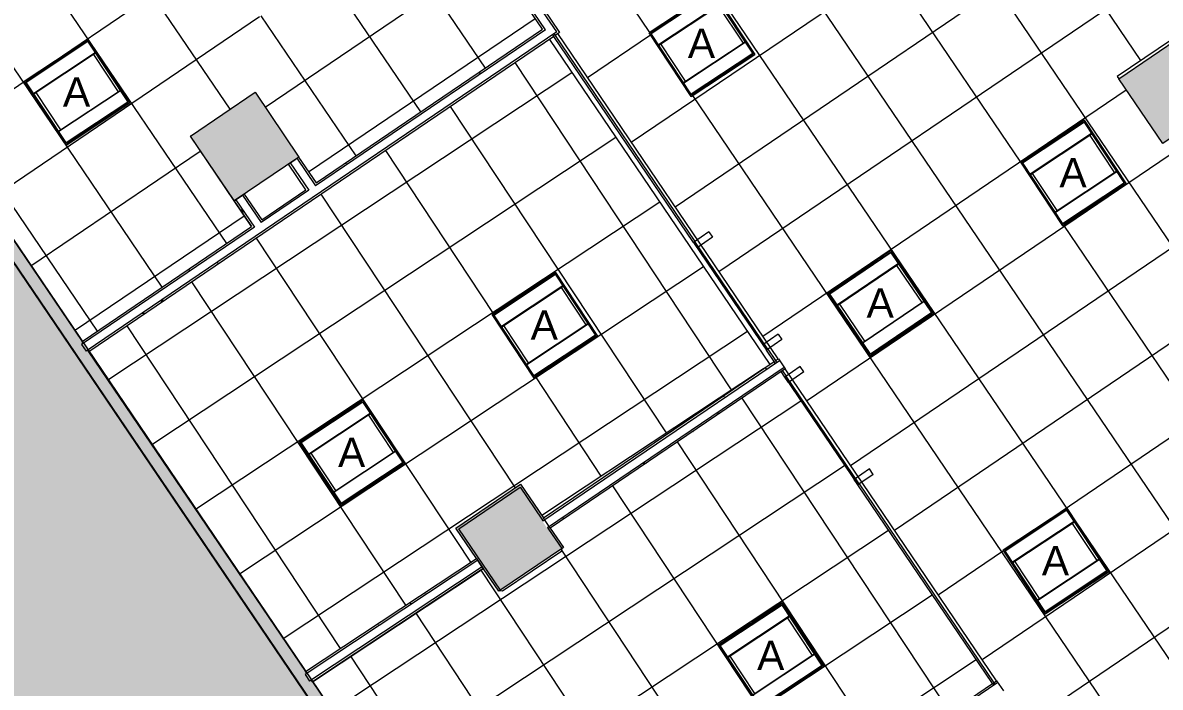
# Model space of a CAD drawing. Header units: inches. Extents: x -13 to 4331, y -638 to 2885.
# Drawn here: x 2482.3 to 2831.8, y 1190.7 to 1394.8 of the extents above; entities that cross this region are included whole.
import ezdxf

# ---------------------------------------------------------------- set-up
doc = ezdxf.new("R2010")
doc.units = ezdxf.units.IN
doc.header["$MEASUREMENT"] = 0
for name, color, linetype, lineweight in [('A-CLNG', 13, 'Continuous', 13), ('A-CLNG-PATT', 13, 'Continuous', 13), ('A-COLS', 52, 'Continuous', 13), ('A-DETL-GENF', 92, 'Continuous', 9), ('A-DETL-THIN', 151, 'Continuous', 9), ('A-DOOR', 31, 'Continuous', 13), ('A-DOOR-FRAM', 31, 'Continuous', 20), ('A-GLAZ-MULL', 7, 'Continuous', 9), ('A-WALL', 113, 'Continuous', 9), ('A-WALL-PATT', 111, 'Continuous', 13), ('Chevy Chase Pavilion_3rd Floor Base_dwg', 8, 'Continuous', 9), ('E-LITE-EQPM', 33, 'Continuous', 9), ('E-LITE-EQPM-IDEN', 33, 'Continuous', 9), ('I-WALL', 2, 'Continuous', 13), ('S-COLS', 52, 'Continuous', 13)]:
    doc.layers.add(name, color=color, linetype=linetype, lineweight=lineweight)
doc.styles.add('Arial_4', font='arial.ttf', dxfattribs={"height": 9})
pattern_1 = [(0, (0, 0), (30.72, 7.68), [1.267, -21.773, 1.267, -21.773, -122.88]), (0, (0, 0), (30.72, 7.68), [-46.08, 1.267, -44.813, 1.267, -21.773, -53.76]), (0, (0, 0), (30.72, 7.68), [-115.2, 1.267, -14.093, 1.267, -37.133]), (120, (11.52, 3.84), (-22.011075, 22.7643), [1.267, -21.773, 1.267, -21.773, -122.88]), (120, (11.52, 3.84), (-22.011075, 22.7643), [-46.08, 1.267, -44.813, 1.267, -21.773, -53.76]), (120, (11.52, 3.84), (-22.011075, 22.7643), [-115.2, 1.267, -14.093, 1.267, -37.133]), (240, (15.36, 19.2), (-8.708925, -30.4443), [1.267, -21.773, 1.267, -21.773, -122.88]), (240, (15.36, 19.2), (-8.708925, -30.4443), [-46.08, 1.267, -44.813, 1.267, -21.773, -53.76]), (240, (15.36, 19.2), (-8.708925, -30.4443), [-115.2, 1.267, -14.093, 1.267, -37.133])]

# ---------------------------------------------------------------- blocks, each defined once
blk = doc.blocks.new('Chevy Chase Pavilion_3rd Floor Base_dwg-5020009-FIRST FLOOR')
at = {"layer": 'A-GLAZ-MULL', "color": 253}
for p, q in [((2364.75, 1490.28), (2828.25, 806.46)), ((2414.07, 1424.65), (2683.76, 1026.76))]:
    blk.add_line(p, q, dxfattribs=at)
at = {"layer": 'S-COLS', "color": 253, "lineweight": 9}
for p, q in [((2644.38, 1239.61), (2642.27, 1242.72)), ((2621.71, 1230.28), (2622.76, 1228.73))]:
    blk.add_line(p, q, dxfattribs=at)
at = {"layer": 'S-COLS', "color": 253, "lineweight": 9, "flags": 128}
blk.add_lwpolyline([(2628.91, 1220.44), (2629.69, 1220.29), (2647.9, 1232.63), (2648.05, 1233.41)], dxfattribs=at)
blk = doc.blocks.new('Concrete-Rectangular-Column - 24x24-5082804-FIRST FLOOR')
at = {"layer": 'S-COLS', "lineweight": 9}
blk.add_hatch(color=7, dxfattribs=at).paths.add_polyline_path([(12, -12), (12, 12), (-12, 12), (-12, -12)], flags=0)
at = {"layer": 'S-COLS', "color": 8, "lineweight": 20}
for p, q in [((-12, 12), (12, 12)), ((-12, -12), (-12, 12)), ((12, 12), (12, -12)), ((12, -12), (-12, -12))]:
    blk.add_line(p, q, dxfattribs=at)
blk = doc.blocks.new('Single Flush - OTJ_SOLIDFLUSH_ALUM-5660139-FIRST FLOOR')
at = {"layer": 'A-DOOR-FRAM'}
for p, q in [((-20, -5.5), (-20, 0.25)), ((-20, 0.25), (-18, 0.25)), ((-18, -5.5), (-18, 0.25)), ((18.000004, -5.5), (18.000004, 0.25)), ((18.000004, 0.25), (20.000004, 0.25)), ((20.000004, -5.5), (20.000004, 0.25)), ((-20, -5.5), (-18, -5.5)), ((18.000004, -5.5), (20.000004, -5.5))]:
    blk.add_line(p, q, dxfattribs=at)
blk = doc.blocks.new('Single Flush - OTJ_SOLIDFLUSH_ALUM-5660138-FIRST FLOOR')
at = {"layer": 'A-DOOR-FRAM'}
for p, q in [((-20, 5.5), (-20, -0.25)), ((-20, 5.5), (-18, 5.5)), ((-18, 5.5), (-18, -0.25)), ((18.000004, 5.5), (18.000004, -0.25)), ((18.000004, 5.5), (20.000004, 5.5)), ((20.000004, 5.5), (20.000004, -0.25)), ((-20, -0.25), (-18, -0.25)), ((18.000004, -0.25), (20.000004, -0.25))]:
    blk.add_line(p, q, dxfattribs=at)
blk = doc.blocks.new('L-Recessed-Axis-Duo - 2 x 2-4559999-FIRST FLOOR')
at = {"layer": 'E-LITE-EQPM'}
for p, q in [((-11.7, 11.7), (-11.7, -11.7)), ((11.7, 11.7), (-11.7, 11.7)), ((-11.37, 11.26), (-11.37, 11.27)), ((-11.37, 11.14), (-11.37, 11.26)), ((-11.37, 11.14), (11.38, 11.14)), ((11.32, 11.32), (-11.32, 11.32)), ((-11.32, 11.32), (-11.32, -11.32)), ((11.32, -11.32), (11.32, 11.32)), ((11.38, 11.27), (11.38, 11.26)), ((11.38, 11.26), (11.38, 11.14)), ((11.7, -11.7), (11.7, 11.7)), ((-11.32, 7.03), (11.32, 7.03)), ((-11.32, 7.02), (11.32, 7.02)), ((-11.32, 6.85), (11.32, 6.85)), ((-10.57, 6.87), (-10.57, -6.87)), ((10.57, -6.87), (10.57, 6.87)), ((11.32, -6.85), (-11.32, -6.85)), ((-11.32, -7.02), (11.32, -7.02)), ((-11.32, -7.03), (11.32, -7.03)), ((-11.7, -11.7), (11.7, -11.7)), ((-11.37, -11.26), (-11.37, -11.14)), ((-11.37, -11.14), (11.38, -11.14)), ((-11.37, -11.27), (-11.37, -11.26)), ((-11.32, -11.32), (11.32, -11.32)), ((11.38, -11.14), (11.38, -11.26)), ((11.38, -11.26), (11.38, -11.27))]:
    blk.add_line(p, q, dxfattribs=at)
for points, knots in [([(-11.64, 11.64), (-11.65, 11.65), (-11.65, 11.65), (-11.66, 11.66), (-11.67, 11.67), (-11.68, 11.68), (-11.68, 11.68), (-11.69, 11.69), (-11.69, 11.69), (-11.7, 11.7), (-11.7, 11.7), (-11.7, 11.7), (-11.7, 11.7)], [0, 0, 0, 0, 0.166667, 0.25, 0.333333, 0.416667, 0.5, 0.583333, 0.666667, 0.75, 0.833333, 1, 1, 1, 1]), ([(11.64, 11.64), (11.65, 11.65), (11.65, 11.65), (11.66, 11.66), (11.67, 11.67), (11.68, 11.68), (11.68, 11.68), (11.69, 11.69), (11.69, 11.69), (11.7, 11.7), (11.7, 11.7), (11.7, 11.7), (11.7, 11.7)], [0, 0, 0, 0, 0.166667, 0.25, 0.333333, 0.416667, 0.5, 0.583333, 0.666667, 0.75, 0.833333, 1, 1, 1, 1]), ([(-11.7, -11.7), (-11.7, -11.7), (-11.7, -11.7), (-11.7, -11.7), (-11.69, -11.69), (-11.69, -11.69), (-11.68, -11.68), (-11.68, -11.68), (-11.67, -11.67), (-11.66, -11.66), (-11.65, -11.65), (-11.65, -11.65), (-11.64, -11.64)], [-1, -1, -1, -1, -0.833333, -0.75, -0.666667, -0.583333, -0.5, -0.416667, -0.333333, -0.25, -0.166667, 0, 0, 0, 0]), ([(11.64, -11.64), (11.65, -11.65), (11.65, -11.65), (11.66, -11.66), (11.67, -11.67), (11.68, -11.68), (11.68, -11.68), (11.69, -11.69), (11.69, -11.69), (11.7, -11.7), (11.7, -11.7), (11.7, -11.7), (11.7, -11.7)], [0, 0, 0, 0, 0.166667, 0.25, 0.333333, 0.416667, 0.5, 0.583333, 0.666667, 0.75, 0.833333, 1, 1, 1, 1])]:
    blk.add_open_spline(points, degree=3, knots=knots, dxfattribs=at)
blk = doc.blocks.new('L-Recessed-Axis-Duo - 2 x 2-V4-FIRST FLOOR')
at = {"layer": 'E-LITE-EQPM'}
for p, q in [((-11.7, 11.7), (-11.7, -11.7)), ((11.7, 11.7), (-11.7, 11.7)), ((-11.37, 11.26), (-11.37, 11.27)), ((-11.37, 11.14), (-11.37, 11.26)), ((-11.37, 11.14), (11.38, 11.14)), ((11.32, 11.32), (-11.32, 11.32)), ((-11.32, 11.32), (-11.32, -11.32)), ((11.32, -11.32), (11.32, 11.32)), ((11.38, 11.27), (11.38, 11.26)), ((11.38, 11.26), (11.38, 11.14)), ((11.7, -11.7), (11.7, 11.7)), ((-11.32, 7.03), (11.32, 7.03)), ((-11.32, 7.02), (11.32, 7.02)), ((-11.32, 6.85), (11.32, 6.85)), ((-10.57, 6.87), (-10.57, -6.87)), ((10.57, -6.87), (10.57, 6.87)), ((11.32, -6.85), (-11.32, -6.85)), ((-11.29, -7.03), (11.32, -7.03)), ((-11.28, -7.02), (11.32, -7.02)), ((-11.7, -11.7), (11.7, -11.7)), ((-11.37, -11.26), (-11.37, -11.14)), ((-11.37, -11.14), (11.38, -11.14)), ((-11.37, -11.27), (-11.37, -11.26)), ((-11.32, -11.32), (11.32, -11.32)), ((11.38, -11.14), (11.38, -11.26)), ((11.38, -11.26), (11.38, -11.27))]:
    blk.add_line(p, q, dxfattribs=at)
for points, knots in [([(-11.64, 11.64), (-11.65, 11.65), (-11.65, 11.65), (-11.66, 11.66), (-11.67, 11.67), (-11.68, 11.68), (-11.68, 11.68), (-11.69, 11.69), (-11.69, 11.69), (-11.7, 11.7), (-11.7, 11.7), (-11.7, 11.7), (-11.7, 11.7)], [0, 0, 0, 0, 0.166667, 0.25, 0.333333, 0.416667, 0.5, 0.583333, 0.666667, 0.75, 0.833333, 1, 1, 1, 1]), ([(11.64, 11.64), (11.65, 11.65), (11.65, 11.65), (11.66, 11.66), (11.67, 11.67), (11.68, 11.68), (11.68, 11.68), (11.69, 11.69), (11.69, 11.69), (11.7, 11.7), (11.7, 11.7), (11.7, 11.7), (11.7, 11.7)], [0, 0, 0, 0, 0.166667, 0.25, 0.333333, 0.416667, 0.5, 0.583333, 0.666667, 0.75, 0.833333, 1, 1, 1, 1]), ([(-11.7, -11.7), (-11.7, -11.7), (-11.7, -11.7), (-11.7, -11.7), (-11.69, -11.69), (-11.69, -11.69), (-11.68, -11.68), (-11.68, -11.68), (-11.67, -11.67), (-11.66, -11.66), (-11.65, -11.65), (-11.65, -11.65), (-11.64, -11.64)], [-1, -1, -1, -1, -0.833333, -0.75, -0.666667, -0.583333, -0.5, -0.416667, -0.333333, -0.25, -0.166667, 0, 0, 0, 0]), ([(11.64, -11.64), (11.65, -11.65), (11.65, -11.65), (11.66, -11.66), (11.67, -11.67), (11.68, -11.68), (11.68, -11.68), (11.69, -11.69), (11.69, -11.69), (11.7, -11.7), (11.7, -11.7), (11.7, -11.7), (11.7, -11.7)], [0, 0, 0, 0, 0.166667, 0.25, 0.333333, 0.416667, 0.5, 0.583333, 0.666667, 0.75, 0.833333, 1, 1, 1, 1])]:
    blk.add_open_spline(points, degree=3, knots=knots, dxfattribs=at)
blk = doc.blocks.new('L-Recessed-Axis-Duo - 2 x 2-V5-FIRST FLOOR')
at = {"layer": 'E-LITE-EQPM'}
for p, q in [((-11.7, 11.7), (-11.7, -11.7)), ((11.7, 11.7), (-11.7, 11.7)), ((-11.37, 11.26), (-11.37, 11.27)), ((-11.37, 11.14), (-11.37, 11.26)), ((-11.37, 11.14), (11.38, 11.14)), ((11.32, 11.32), (-11.32, 11.32)), ((-11.32, 11.32), (-11.32, -11.32)), ((11.32, -11.32), (11.32, 11.32)), ((11.38, 11.27), (11.38, 11.26)), ((11.38, 11.26), (11.38, 11.14)), ((11.7, -11.7), (11.7, 11.7)), ((-11.32, 7.03), (11.32, 7.03)), ((-11.32, 7.02), (11.32, 7.02)), ((-11.32, 6.85), (11.32, 6.85)), ((-10.57, 6.87), (-10.57, -6.87)), ((10.57, -6.87), (10.57, 6.87)), ((11.32, -6.85), (-11.32, -6.85)), ((-11.32, -7.02), (11.32, -7.02)), ((-11.32, -7.03), (11.32, -7.03)), ((-11.7, -11.7), (11.7, -11.7)), ((-11.37, -11.26), (-11.37, -11.14)), ((-11.37, -11.14), (11.38, -11.14)), ((-11.37, -11.27), (-11.37, -11.26)), ((-11.32, -11.32), (11.32, -11.32)), ((11.38, -11.14), (11.38, -11.26)), ((11.38, -11.26), (11.38, -11.27))]:
    blk.add_line(p, q, dxfattribs=at)
for points, knots in [([(-11.64, 11.64), (-11.65, 11.65), (-11.65, 11.65), (-11.66, 11.66), (-11.67, 11.67), (-11.68, 11.68), (-11.68, 11.68), (-11.69, 11.69), (-11.69, 11.69), (-11.7, 11.7), (-11.7, 11.7), (-11.7, 11.7), (-11.7, 11.7)], [0, 0, 0, 0, 0.166667, 0.25, 0.333333, 0.416667, 0.5, 0.583333, 0.666667, 0.75, 0.833333, 1, 1, 1, 1]), ([(11.64, 11.64), (11.65, 11.65), (11.65, 11.65), (11.66, 11.66), (11.67, 11.67), (11.68, 11.68), (11.68, 11.68), (11.69, 11.69), (11.69, 11.69), (11.7, 11.7), (11.7, 11.7), (11.7, 11.7), (11.7, 11.7)], [0, 0, 0, 0, 0.166667, 0.25, 0.333333, 0.416667, 0.5, 0.583333, 0.666667, 0.75, 0.833333, 1, 1, 1, 1]), ([(-11.7, -11.7), (-11.7, -11.7), (-11.7, -11.7), (-11.7, -11.7), (-11.69, -11.69), (-11.69, -11.69), (-11.68, -11.68), (-11.68, -11.68), (-11.67, -11.67), (-11.66, -11.66), (-11.65, -11.65), (-11.65, -11.65), (-11.64, -11.64)], [-1, -1, -1, -1, -0.833333, -0.75, -0.666667, -0.583333, -0.5, -0.416667, -0.333333, -0.25, -0.166667, 0, 0, 0, 0]), ([(11.64, -11.64), (11.65, -11.65), (11.65, -11.65), (11.66, -11.66), (11.67, -11.67), (11.68, -11.68), (11.68, -11.68), (11.69, -11.69), (11.69, -11.69), (11.7, -11.7), (11.7, -11.7), (11.7, -11.7), (11.7, -11.7)], [0, 0, 0, 0, 0.166667, 0.25, 0.333333, 0.416667, 0.5, 0.583333, 0.666667, 0.75, 0.833333, 1, 1, 1, 1])]:
    blk.add_open_spline(points, degree=3, knots=knots, dxfattribs=at)

msp = doc.modelspace()

# ---------------------------------------------------------------- hatches: boundary and pattern name
at = {"layer": 'A-CLNG-PATT'}
h = msp.add_hatch(dxfattribs=at)
h.set_pattern_fill('FP_27', color=256, style=0, pattern_type=2)
h.set_pattern_definition([(304.13, (2823.466, 1172.764), (-19.8664, -13.4657), []), (214.13, (2823.466, 1172.764), (-13.4657, 19.8664), [])])
h.paths.add_polyline_path([(2919.6, 810.11), (3069.63, 810.11), (3069.63, 1045.87), (2979.63, 1045.87), (2979.63, 1134.27), (3052.35, 1182.39), (2907.65, 1401.06), (2836.04, 1352.52), (2818.55, 1378.33), (2874.25, 1416.08), (2716.33, 1479.06), (2719.72, 1487.58), (2681.28, 1502.91), (2667.22, 1469.59), (2663.77, 1471.05), (2677.91, 1504.57), (2608.12, 1532.29), (2587.49, 1480.59), (2474.97, 1404.31), (2446.34, 1446.52), (2413.97, 1424.58), (2500.52, 1296.88), (2552.56, 1332.21), (2533.75, 1359.95), (2553.66, 1373.45), (2567.13, 1353.58), (2567.05, 1353.53), (2572.4, 1345.63), (2642.01, 1392.83), (2624.26, 1419.02), (2627.36, 1421.12), (2647.22, 1391.83), (2646.7, 1391.44), (2919.63, 988.93), (2919.47, 834.11), (2919.6, 834.11)], flags=0)
h.paths.add_polyline_path([(2946.88, 857.18), (2946.88, 858.93), (3043.88, 858.93), (3043.88, 857.18), (3030.15, 857.18)], flags=0)
h.paths.add_polyline_path([(2946.88, 929.18), (2946.88, 930.93), (3043.88, 930.93), (3043.88, 929.18), (2969.75, 929.18)], flags=0)
h.paths.add_polyline_path([(3043.88, 1001.18), (2946.88, 1001.18), (2946.88, 1002.93), (3043.88, 1002.93), (3043.88, 1002.46)], flags=0)
h.paths.add_polyline_path([(2904.66, 1054.13), (2891.75, 1073.64), (2911.26, 1086.56), (2924.18, 1067.04), (2906.97, 1055.65)], flags=0)
h.paths.add_polyline_path([(2896.72, 1098.24), (2895.46, 1098.24), (2895.46, 1121.38), (2896.72, 1122.24), (2918.23, 1122.24), (2919.46, 1119.55), (2919.46, 1098.24), (2903.29, 1098.24)], flags=0)
h.paths.add_polyline_path([(2850.8, 1133.59), (2837.88, 1153.11), (2857.4, 1166.02), (2870.32, 1146.51), (2854.6, 1136.11)], flags=0)
h.paths.add_polyline_path([(2910.4, 1173.99), (2897.48, 1193.51), (2917, 1206.42), (2929.91, 1186.91), (2911.11, 1174.46)], flags=0)
h.paths.add_polyline_path([(2796.41, 1213.28), (2783.49, 1232.8), (2803.01, 1245.72), (2815.92, 1226.2), (2798.08, 1214.39)], flags=0)
h.paths.add_polyline_path([(2970, 1214.39), (2957.08, 1233.9), (2976.6, 1246.82), (2989.51, 1227.3), (2971.27, 1215.23)], flags=0)
h.paths.add_polyline_path([(2856.01, 1253.68), (2843.09, 1273.2), (2862.61, 1286.11), (2875.52, 1266.6), (2856.36, 1253.91)], flags=0)
h.paths.add_polyline_path([(2742.76, 1292.42), (2729.63, 1311.79), (2749, 1324.92), (2762.13, 1305.55), (2743.02, 1292.6)], flags=0)
h.paths.add_polyline_path([(2915.61, 1294.08), (2902.69, 1313.6), (2922.21, 1326.51), (2935.12, 1306.99), (2917, 1295)], flags=0)
h.paths.add_polyline_path([(2801.82, 1332.45), (2788.9, 1351.97), (2808.42, 1364.89), (2821.33, 1345.37), (2803.01, 1333.24)], flags=0)
h.paths.add_polyline_path([(2495.69, 1357.27), (2482.77, 1376.79), (2502.29, 1389.71), (2515.2, 1370.19), (2496.66, 1357.92)], flags=0)
h.paths.add_polyline_path([(2687.67, 1372.2), (2674.76, 1391.72), (2694.27, 1404.63), (2707.19, 1385.11), (2694.47, 1376.7)], flags=0)
h.paths.add_polyline_path([(2555.17, 1396.64), (2542.26, 1416.15), (2561.77, 1429.07), (2574.69, 1409.55), (2558.72, 1398.98)], flags=0)
h.paths.add_polyline_path([(2747.95, 1411.92), (2735.04, 1431.44), (2754.56, 1444.35), (2767.47, 1424.83), (2749, 1412.61)], flags=0)
h.paths.add_polyline_path([(2635.26, 1451.4), (2622.35, 1470.92), (2641.87, 1483.83), (2654.78, 1464.31), (2643.74, 1457.01)], flags=0)
h = msp.add_hatch(dxfattribs=at)
h.set_pattern_fill('FP_11', color=256, style=0, pattern_type=2)
h.set_pattern_definition([(33.493, (2606.713, 1292.624), (13.244, -20.015), []), (303.493, (2606.713, 1292.624), (-20.015, -13.244), [])])
h.paths.add_polyline_path([(2569.23, 1195.55), (2621.7, 1230.29), (2615.4, 1239.59), (2635.27, 1253.06), (2641.76, 1243.47), (2711.86, 1289.88), (2644.12, 1389.72), (2502.62, 1293.78), (2569.21, 1195.57)], flags=0)
h.paths.add_polyline_path([(2580.2, 1246.52), (2567.29, 1266.04), (2586.8, 1278.95), (2599.72, 1259.44), (2581.43, 1247.34)], flags=0)
h.paths.add_polyline_path([(2639.38, 1285.68), (2626.47, 1305.2), (2645.98, 1318.11), (2658.9, 1298.6), (2645.69, 1289.86)], flags=0)
h = msp.add_hatch(dxfattribs=at)
h.set_pattern_fill('FP_12', color=256, style=0, pattern_type=2)
h.set_pattern_definition([(33.493, (2675.61, 1190.89), (13.244, -20.015), []), (303.493, (2675.61, 1190.89), (-20.015, -13.244), [])])
h.paths.add_polyline_path([(2637.35, 1095.01), (2780.2, 1191.84), (2715.25, 1287.65), (2644.38, 1239.61), (2648.42, 1233.66), (2628.53, 1220.22), (2623.8, 1227.15), (2571.31, 1192.43), (2628.53, 1108.02)], flags=0)
h.paths.add_polyline_path([(2649.22, 1144.67), (2636.3, 1164.18), (2655.82, 1177.1), (2668.73, 1157.58), (2653.55, 1147.53)], flags=0)
h.paths.add_polyline_path([(2708.94, 1184.19), (2696.03, 1203.7), (2715.54, 1216.62), (2728.46, 1197.1), (2712.01, 1186.22)], flags=0)
at = {"layer": 'A-COLS'}
msp.add_hatch(color=250, dxfattribs=at).paths.add_polyline_path([(2547.26, 1340.12), (2567.13, 1353.58), (2553.66, 1373.45), (2533.82, 1359.95), (2545.07, 1343.36)], flags=0)
at = {"layer": 'A-DETL-GENF'}
h = msp.add_hatch(color=9, dxfattribs=at)
h.paths.add_polyline_path([(4083.46, -637.79), (4083.46, 1816.94), (3765.31, 1943.81), (3760.18, 1930.9), (3690.61, 1755.35), (3767.42, 1755.35), (3767.42, 1719.35), (3794.92, 1719.35), (3794.92, 1744.23), (3809.38, 1724.34), (3849.1, 1764.07), (3923.14, 1764.07), (3923.14, 1563.07), (4073.14, 1563.07), (4073.14, 1559.57), (3919.64, 1559.57), (3919.64, 1760.57), (3850.55, 1760.57), (3808.95, 1718.97), (3798.42, 1733.46), (3798.42, 1715.85), (3763.92, 1715.85), (3763.92, 1751.85), (3688.48, 1751.85), (3500.08, 1331.54), (3500.08, 1314.17), (3484.98, 1314.17), (3484.98, 1299.92), (3481.48, 1299.92), (3481.48, 1314.17), (3150.67, 1314.17), (3150.67, 1043.48), (3073.38, 1157.52), (3073.38, 805.86), (2828.96, 805.86), (2828.62, 806.36), (2828.25, 806.36), (2828.25, 806.9), (2828.02, 807.26), (2827.91, 807.19), (2408.51, 1425.94), (2411.61, 1428.05), (2412, 1427.47), (2447.28, 1451.39), (2475.9, 1409.17), (2584.64, 1482.88), (2676.15, 1712.35), (2666.8, 1716.06), (2672.5, 1730.46), (2575.76, 1769.04), (2626.37, 1895.96), (2525.51, 1936.18), (2510.61, 1898.8), (2481.84, 1910.28), (2443.21, 1813.41), (2255.44, 1888.29), (2296.87, 1992.18), (2442.32, 1934.18), (2439.54, 1927.21), (2301.06, 1982.44), (2265.19, 1892.48), (2439.02, 1823.16), (2477.65, 1920.02), (2506.42, 1908.55), (2522.48, 1948.83), (2529.45, 1946.05), (2528.29, 1943.15), (2625.03, 1904.57), (2634.66, 1928.72), (2638.78, 1927.07), (2638.83, 1927.18), (2639.55, 1926.89), (2654.29, 1964.07), (2653.64, 1964.33), (2653.69, 1964.46), (2649.57, 1966.1), (2681.92, 2047.21), (2633.23, 2066.62), (2607.75, 2001.73), (2559.69, 2020.9), (2556.45, 2012.79), (2549.49, 2015.57), (2578.54, 2088.43), (2578.04, 2088.64), (2604.38, 2154.69), (2712.38, 2111.62), (2774.37, 2267.06), (2793.23, 2259.54), (2818.42, 2322.69), (2132.91, 2596.07), (2015.28, 2304.93), (1758.36, 2406.75), (1837.95, 2607.55), (1136.65, 2885.49), (-13.25, -15.92), (408.26, -637.79), (3500.08, -637.79)], flags=0)
h.paths.add_polyline_path([(2633.84, 575.55), (2631.16, 577.8), (2742.24, 710.19), (3074.5, 710.19), (3074.5, 706.69), (2743.87, 706.69), (2732.37, 692.98)], flags=0)
h.paths.add_polyline_path([(3481.48, 1254.24), (3481.48, 1259.92), (3484.98, 1259.92), (3484.98, 1254.24)], flags=0)
h.paths.add_polyline_path([(2603.52, 2011.49), (2626.27, 2069.4), (2585.5, 2085.64), (2562.46, 2027.86), (2587.78, 2017.77)], flags=0)
h.paths.add_polyline_path([(2684.69, 2054.18), (2705.48, 2106.29), (2608.56, 2144.94), (2587.78, 2092.83), (2673.74, 2058.55)], flags=0)
at = {"layer": 'A-WALL'}
msp.add_hatch(color=250, dxfattribs=at).paths.add_polyline_path([(2629.07, 1220.54), (2647.9, 1233.3), (2643.51, 1239.78), (2643.34, 1239.67), (2641.94, 1241.74), (2642.11, 1241.85), (2635.1, 1252.19), (2616.27, 1239.42), (2628.53, 1221.33)], flags=0)
at = {"layer": 'A-WALL-PATT', "lineweight": 9}
msp.add_hatch(color=7, dxfattribs=at).paths.add_polyline_path([(2827.91, 807.19), (2831.02, 809.29), (2411.61, 1428.05), (2408.51, 1425.94), (2800.44, 847.72)], flags=0)
h = msp.add_hatch(dxfattribs=at)
h.set_pattern_fill('FP_1', color=256, style=0, pattern_type=2)
h.set_pattern_definition(pattern_1)
h.paths.add_polyline_path([(2642.36, 1392.31), (2642.88, 1392.66), (2624.77, 1419.37), (2624.26, 1419.02), (2642.34, 1392.35)], flags=0)
h = msp.add_hatch(dxfattribs=at)
h.set_pattern_fill('FP_1', color=256, style=0, pattern_type=2)
h.set_pattern_definition(pattern_1)
h.paths.add_polyline_path([(2646.7, 1391.48), (2647.22, 1391.83), (2627.36, 1421.12), (2626.85, 1420.76), (2646.35, 1392)], flags=0)
h = msp.add_hatch(dxfattribs=at)
h.set_pattern_fill('FP_1', color=256, style=0, pattern_type=2)
h.set_pattern_definition(pattern_1)
h.paths.add_polyline_path([(2500.87, 1296.37), (2553.49, 1332.05), (2553.14, 1332.56), (2500.52, 1296.88), (2500.55, 1296.83)], flags=0)
h.paths.add_polyline_path([(2555.56, 1333.45), (2570.17, 1343.36), (2569.82, 1343.87), (2555.22, 1333.94)], flags=0)
h.paths.add_polyline_path([(2572.24, 1344.76), (2642.36, 1392.31), (2642.01, 1392.83), (2571.89, 1345.28)], flags=0)
h = msp.add_hatch(dxfattribs=at)
h.set_pattern_fill('FP_1', color=256, style=0, pattern_type=2)
h.set_pattern_definition(pattern_1)
h.paths.add_polyline_path([(2502.62, 1293.78), (2645.44, 1390.62), (2645.09, 1391.14), (2502.27, 1294.3)], flags=0)
h.paths.add_polyline_path([(2645.86, 1390.9), (2646.7, 1391.48), (2646.34, 1391.98), (2645.5, 1391.42)], flags=0)
h = msp.add_hatch(dxfattribs=at)
h.set_pattern_fill('FP_1', color=256, style=0, pattern_type=2)
h.set_pattern_definition(pattern_1)
h.paths.add_polyline_path([(2552.62, 1332.21), (2553.11, 1332.6), (2547.78, 1340.47), (2547.26, 1340.12), (2552.58, 1332.26)], flags=0)
h = msp.add_hatch(dxfattribs=at)
h.set_pattern_fill('FP_1', color=256, style=0, pattern_type=2)
h.set_pattern_definition(pattern_1)
h.paths.add_polyline_path([(2642.11, 1241.85), (2713.5, 1290.24), (2713.15, 1290.76), (2641.76, 1242.37), (2641.94, 1242.09)], flags=0)
h.paths.add_polyline_path([(2713.92, 1290.52), (2714.78, 1291.11), (2714.4, 1291.61), (2713.57, 1291.04), (2713.76, 1290.76)], flags=0)
h = msp.add_hatch(dxfattribs=at)
h.set_pattern_fill('FP_1', color=256, style=0, pattern_type=2)
h.set_pattern_definition(pattern_1)
h.paths.add_polyline_path([(2643.86, 1239.26), (2716.54, 1288.53), (2716.15, 1289.02), (2643.51, 1239.78), (2643.62, 1239.61)], flags=0)
at = {"layer": 'A-WALL-PATT'}
h = msp.add_hatch(color=250, dxfattribs=at)
h.paths.add_polyline_path([(2628.55, 1220.19), (2629.07, 1220.54), (2616.27, 1239.42), (2635.1, 1252.19), (2641.76, 1242.37), (2642.27, 1242.72), (2635.27, 1253.06), (2615.4, 1239.59), (2628.53, 1220.22)], flags=0)
h.paths.add_polyline_path([(2647.9, 1233.3), (2648.42, 1233.66), (2644.38, 1239.61), (2643.86, 1239.26), (2647.66, 1233.66)], flags=0)
at = {"layer": 'A-WALL-PATT', "lineweight": 9}
h = msp.add_hatch(dxfattribs=at)
h.set_pattern_fill('FP_1', color=256, style=0, pattern_type=2)
h.set_pattern_definition(pattern_1)
h.paths.add_polyline_path([(2569.56, 1195.02), (2622.07, 1229.77), (2621.71, 1230.28), (2569.21, 1195.54), (2569.27, 1195.46)], flags=0)
h = msp.add_hatch(dxfattribs=at)
h.set_pattern_fill('FP_1', color=256, style=0, pattern_type=2)
h.set_pattern_definition(pattern_1)
h.paths.add_polyline_path([(2637.7, 1094.49), (2780.55, 1191.32), (2780.2, 1191.84), (2637.35, 1095.01)], flags=0)
h.paths.add_polyline_path([(2780.97, 1191.6), (2781.83, 1192.19), (2781.47, 1192.7), (2780.62, 1192.12), (2780.81, 1191.84)], flags=0)

# ---------------------------------------------------------------- linework, layer by layer
at = {"layer": 'A-CLNG'}
for p, q in [((2874.25, 1416.08), (2818.55, 1378.33)), ((2694.27, 1404.63), (2674.76, 1391.72)), ((2707.19, 1385.11), (2694.27, 1404.63)), ((2714.4, 1291.61), (2646.69, 1391.47)), ((2674.76, 1391.72), (2687.67, 1372.2)), ((2502.29, 1389.71), (2482.77, 1376.79)), ((2515.2, 1370.19), (2502.29, 1389.71)), ((2644.12, 1389.72), (2711.86, 1289.88)), ((2687.67, 1372.2), (2707.19, 1385.11)), ((2818.55, 1378.33), (2819.03, 1377.62)), ((2482.77, 1376.79), (2495.69, 1357.27)), ((2495.69, 1357.27), (2515.2, 1370.19)), ((2808.42, 1364.89), (2788.9, 1351.97)), ((2821.33, 1345.37), (2808.42, 1364.89)), ((2533.8, 1359.98), (2533.75, 1359.95)), ((2533.75, 1359.95), (2552.58, 1332.19)), ((2788.9, 1351.97), (2801.82, 1332.45)), ((2801.82, 1332.45), (2821.33, 1345.37)), ((2749, 1324.92), (2729.63, 1311.79)), ((2762.13, 1305.55), (2749, 1324.92)), ((2645.98, 1318.11), (2626.47, 1305.2)), ((2658.9, 1298.6), (2645.98, 1318.11)), ((2729.63, 1311.79), (2742.76, 1292.42)), ((2626.47, 1305.2), (2639.38, 1285.68)), ((2742.76, 1292.42), (2762.13, 1305.55)), ((2639.38, 1285.68), (2658.9, 1298.6)), ((2569.23, 1195.55), (2502.62, 1293.78)), ((2709.83, 1288.51), (2641.76, 1243.47)), ((2716.39, 1285.99), (2738.83, 1252.88)), ((2781.47, 1192.7), (2716.5, 1288.5)), ((2586.8, 1278.95), (2567.29, 1266.04)), ((2599.72, 1259.44), (2586.8, 1278.95)), ((2567.29, 1266.04), (2580.2, 1246.52)), ((2580.2, 1246.52), (2599.72, 1259.44)), ((2803.01, 1245.72), (2783.49, 1232.8)), ((2815.92, 1226.2), (2803.01, 1245.72)), ((2783.49, 1232.8), (2796.41, 1213.28)), ((2571.31, 1192.43), (2623.82, 1227.17)), ((2796.41, 1213.28), (2815.92, 1226.2)), ((2715.54, 1216.62), (2696.03, 1203.7)), ((2728.46, 1197.1), (2715.54, 1216.62)), ((2696.03, 1203.7), (2708.94, 1184.19)), ((2708.94, 1184.19), (2728.46, 1197.1))]:
    msp.add_line(p, q, dxfattribs=at)
at = {"layer": 'A-COLS', "color": 8, "lineweight": 20}
for p, q in [((2533.8, 1359.98), (2553.66, 1373.45)), ((2553.66, 1373.45), (2567.13, 1353.58)), ((2547.26, 1340.12), (2533.8, 1359.98)), ((2567.13, 1353.58), (2547.26, 1340.12))]:
    msp.add_line(p, q, dxfattribs=at)
at = {"layer": 'A-DETL-THIN'}
msp.add_line((2828.96, 805.86), (2410.96, 1422.54), dxfattribs=at)
at = {"layer": 'A-WALL', "lineweight": 13}
for p, q in [((2642.88, 1392.66), (2624.77, 1419.37)), ((2646.35, 1392), (2626.84, 1420.77)), ((2646.35, 1392), (2501.75, 1293.95)), ((2642.88, 1392.66), (2572.24, 1344.76)), ((2645.09, 1391.14), (2645.44, 1390.62)), ((2645.5, 1391.42), (2645.86, 1390.9)), ((2566.53, 1353.18), (2572.24, 1344.76)), ((2564.46, 1351.77), (2570.17, 1343.36)), ((2570.17, 1343.36), (2555.56, 1333.45)), ((2547.78, 1340.47), (2553.49, 1332.05)), ((2549.85, 1341.87), (2555.56, 1333.45)), ((2553.49, 1332.05), (2500.35, 1296.02)), ((2642.11, 1241.85), (2714.78, 1291.11)), ((2713.5, 1290.24), (2713.15, 1290.76)), ((2713.92, 1290.52), (2713.57, 1291.04)), ((2643.51, 1239.78), (2716.19, 1289.04)), ((2622.07, 1229.77), (2569.04, 1194.68)), ((2623.45, 1227.68), (2570.44, 1192.61)), ((2781.83, 1192.19), (2637.18, 1094.14)), ((2780.2, 1191.84), (2780.55, 1191.32)), ((2780.62, 1192.12), (2780.97, 1191.6))]:
    msp.add_line(p, q, dxfattribs=at)
at = {"layer": 'A-WALL', "color": 8, "lineweight": 20}
for p, q in [((2615.4, 1239.59), (2635.27, 1253.06)), ((2635.27, 1253.06), (2642.27, 1242.72)), ((2621.71, 1230.28), (2615.4, 1239.59)), ((2644.38, 1239.61), (2648.42, 1233.66)), ((2648.42, 1233.66), (2628.55, 1220.19)), ((2628.55, 1220.19), (2622.76, 1228.73))]:
    msp.add_line(p, q, dxfattribs=at)
at = {"layer": 'A-WALL', "color": 55, "lineweight": 13}
for p, q in [((2616.27, 1239.42), (2635.1, 1252.19)), ((2635.1, 1252.19), (2641.76, 1242.37)), ((2641.76, 1242.37), (2642.11, 1241.85)), ((2629.07, 1220.54), (2616.27, 1239.42)), ((2643.51, 1239.78), (2643.86, 1239.26)), ((2643.86, 1239.26), (2647.9, 1233.3)), ((2622.76, 1228.73), (2622.07, 1229.77))]:
    msp.add_line(p, q, dxfattribs=at)
at = {"layer": 'I-WALL', "color": 8, "lineweight": 20}
for p, q in [((2827.91, 807.19), (2408.51, 1425.94)), ((2411.61, 1428.05), (2500.52, 1296.88)), ((2502.62, 1293.78), (2569.21, 1195.54)), ((2571.31, 1192.43), (2637.35, 1095.01))]:
    msp.add_line(p, q, dxfattribs=at)
at = {"layer": 'I-WALL'}
for p, q in [((2642.01, 1392.83), (2624.26, 1419.02)), ((2627.36, 1421.12), (2647.22, 1391.83)), ((2572.4, 1345.63), (2642.01, 1392.83)), ((2647.22, 1391.83), (2645.86, 1390.9)), ((2645.86, 1390.9), (2688.74, 1327.65)), ((2645.44, 1390.62), (2502.62, 1293.78)), ((2688.33, 1327.37), (2645.44, 1390.62)), ((2563.94, 1351.42), (2567.05, 1353.53)), ((2567.05, 1353.53), (2572.4, 1345.63)), ((2569.3, 1343.52), (2563.94, 1351.42)), ((2547.26, 1340.12), (2550.37, 1342.22)), ((2550.37, 1342.22), (2555.72, 1334.32)), ((2555.72, 1334.32), (2569.3, 1343.52)), ((2552.62, 1332.21), (2547.26, 1340.12)), ((2500.52, 1296.88), (2552.62, 1332.21)), ((2688.74, 1327.65), (2688.33, 1327.37)), ((2500.87, 1296.37), (2500.52, 1296.88)), ((2502.62, 1293.78), (2502.27, 1294.3)), ((2710.78, 1294.27), (2711.19, 1294.55)), ((2713.15, 1290.76), (2710.78, 1294.27)), ((2711.19, 1294.55), (2713.57, 1291.04)), ((2642.27, 1242.72), (2713.15, 1290.76)), ((2713.57, 1291.04), (2714.43, 1291.63)), ((2714.43, 1291.63), (2716.54, 1288.53)), ((2716.54, 1288.53), (2644.38, 1239.61)), ((2715.25, 1287.67), (2715.66, 1287.95)), ((2716.39, 1285.99), (2715.25, 1287.67)), ((2715.66, 1287.95), (2716.8, 1286.27)), ((2716.8, 1286.27), (2716.39, 1285.99)), ((2738.83, 1252.88), (2739.24, 1253.16)), ((2780.2, 1191.84), (2738.83, 1252.88)), ((2739.24, 1253.16), (2780.62, 1192.12)), ((2569.21, 1195.54), (2621.71, 1230.28)), ((2623.8, 1227.16), (2571.31, 1192.43)), ((2622.76, 1228.73), (2623.8, 1227.16)), ((2569.56, 1195.02), (2569.21, 1195.54)), ((2571.31, 1192.43), (2570.96, 1192.95)), ((2637.35, 1095.01), (2780.2, 1191.84)), ((2780.62, 1192.12), (2781.48, 1192.71)), ((2781.48, 1192.71), (2783.59, 1189.6))]:
    msp.add_line(p, q, dxfattribs=at)
at = {"layer": 'I-WALL', "lineweight": 9}
for p, q in [((2688.33, 1327.37), (2710.78, 1294.27)), ((2711.19, 1294.55), (2688.74, 1327.65)), ((2500.35, 1296.02), (2501.75, 1293.95)), ((2739.24, 1253.16), (2716.8, 1286.27)), ((2569.04, 1194.68), (2570.44, 1192.61))]:
    msp.add_line(p, q, dxfattribs=at)

# ---------------------------------------------------------------- block references
at = {"layer": 'A-DOOR'}
for name, p, rotation in [('Single Flush - OTJ_SOLIDFLUSH_ALUM-5660138-FIRST FLOOR', (2699.76, 1310.96), 304.1396254629676), ('Single Flush - OTJ_SOLIDFLUSH_ALUM-5660139-FIRST FLOOR', (2727.82, 1269.57), 124.1299999999999)]:
    msp.add_blockref(name, p, dxfattribs=dict(at, rotation=rotation))
at = {"layer": 'Chevy Chase Pavilion_3rd Floor Base_dwg', "color": 253}
msp.add_blockref('Chevy Chase Pavilion_3rd Floor Base_dwg-5020009-FIRST FLOOR', (0, 0), dxfattribs=at)
at = {"layer": 'E-LITE-EQPM', "extrusion": (0, 0, -1)}
for name, p, rotation in [('L-Recessed-Axis-Duo - 2 x 2-4559999-FIRST FLOOR', (-2690.97, 1388.41), 326.5069920567066), ('L-Recessed-Axis-Duo - 2 x 2-4559999-FIRST FLOOR', (-2498.99, 1373.49), 326.5069920567066), ('L-Recessed-Axis-Duo - 2 x 2-4559999-FIRST FLOOR', (-2805.12, 1348.67), 326.5069920567066), ('L-Recessed-Axis-Duo - 2 x 2-4559999-FIRST FLOOR', (-2745.88, 1308.67), 325.8700000000096), ('L-Recessed-Axis-Duo - 2 x 2-V4-FIRST FLOOR', (-2642.68, 1301.9), 326.5069920567066), ('L-Recessed-Axis-Duo - 2 x 2-4559999-FIRST FLOOR', (-2583.5, 1262.74), 326.5069920567066), ('L-Recessed-Axis-Duo - 2 x 2-V5-FIRST FLOOR', (-2799.71, 1229.5), 326.5069920567066), ('L-Recessed-Axis-Duo - 2 x 2-V5-FIRST FLOOR', (-2712.24, 1200.4), 326.5069920567066)]:
    msp.add_blockref(name, p, dxfattribs=dict(at, rotation=rotation))
at = {"layer": 'S-COLS', "lineweight": 9, "rotation": 304.129999999991}
msp.add_blockref('Concrete-Rectangular-Column - 24x24-5082804-FIRST FLOOR', (2835.7, 1374.41), dxfattribs=at)

# ---------------------------------------------------------------- texts
at = {"layer": 'E-LITE-EQPM-IDEN', "char_height": 9, "width": 10.302, "attachment_point": 1, "style": 'Arial_4'}
for insert in [(2686.62, 1393), (2494.64, 1378.08), (2800.77, 1353.26), (2741.53, 1313.26), (2638.33, 1306.49), (2579.15, 1267.33), (2795.36, 1234.09), (2707.89, 1204.99)]:
    msp.add_mtext('A', dxfattribs=dict(at, insert=insert))

doc.saveas('drawing.dxf')
